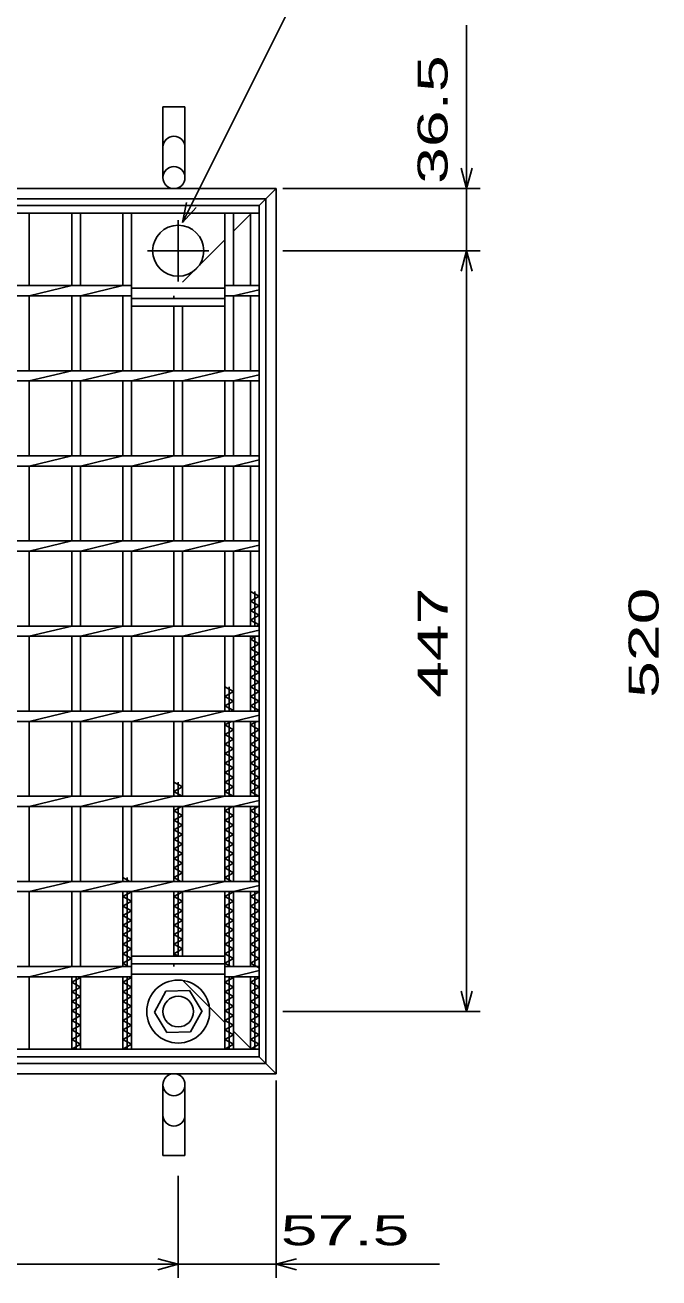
# Model space of a CAD drawing. Units: millimetres, scale not verified. Extents: x -1456 to 1385, y -1026 to 843.
# Drawn here: x -568 to -195, y -262 to 475 of the extents above; entities that cross this region are included whole.
import ezdxf
from ezdxf.enums import TextEntityAlignment as Align

# ---------------------------------------------------------------- set-up
doc = ezdxf.new("R2010")
doc.units = ezdxf.units.MM
doc.header["$LTSCALE"] = 8
doc.linetypes.add('CHAIN', pattern=[18.5, 12, -1.5, 3.5, -1.5])
doc.linetypes.add('DASHED', pattern=[7.5, 6, -1.5])
for name, color, linetype, lineweight in [('16', 3, 'Continuous', 25), ('19', 6, 'Continuous', 25), ('22', 4, 'Continuous', 25)]:
    doc.layers.add(name, color=color, linetype=linetype, lineweight=lineweight)
doc.styles.add('ベクトル', font='')
doc.styles.get('ベクトル').set_extended_font_data('ベクトル')

msp = doc.modelspace()

# ---------------------------------------------------------------- linework, layer by layer
at = {"layer": '16'}
for p, q in [((-930, 368.5), (-430, 368.5)), ((-430, 368.5), (-430, 364)), ((-430, 364), (-930, 364)), ((-570, 364), (-565, 364)), ((-565, 321.5), (-565, 364)), ((-540, 321.5), (-540, 364)), ((-540, 364), (-535, 364)), ((-535, 321.5), (-535, 364)), ((-510, 321.5), (-510, 364)), ((-510, 364), (-505, 364)), ((-505, 321.5), (-505, 364)), ((-480, 364), (-475, 364)), ((-450, 321.5), (-450, 364)), ((-450, 364), (-445, 364)), ((-445, 321.5), (-445, 364)), ((-435, 321.5), (-435, 364)), ((-435, 364), (-430, 364)), ((-430, -127), (-430, 364)), ((-840, 321.5), (-505, 321.5)), ((-565, 315.5), (-540, 321.5)), ((-535, 315.5), (-510, 321.5)), ((-505, 321.5), (-505, 315.5)), ((-505, 320), (-450, 320)), ((-450, 321.5), (-430, 321.5)), ((-450, 321.5), (-450, 315.5)), ((-445, 315.5), (-430, 319.1)), ((-430, 315.5), (-430, 321.5)), ((-840, 315.5), (-505, 315.5)), ((-565, 271.5), (-565, 315.5)), ((-540, 271.5), (-540, 315.5)), ((-535, 271.5), (-535, 315.5)), ((-510, 271.5), (-510, 315.5)), ((-505, 271.5), (-505, 315.5)), ((-505, 314), (-450, 314)), ((-505, 309.5), (-505, 314)), ((-505, 309.5), (-450, 309.5)), ((-480, 271.5), (-480, 309.5)), ((-475, 271.5), (-475, 309.5)), ((-450, 315.5), (-430, 315.5)), ((-450, 271.5), (-450, 315.5)), ((-450, 309.5), (-450, 314)), ((-445, 271.5), (-445, 315.5)), ((-435, 271.5), (-435, 315.5)), ((-930, 271.5), (-430, 271.5)), ((-930, 265.5), (-430, 265.5)), ((-565, 265.5), (-540, 271.5)), ((-565, 221.5), (-565, 265.5)), ((-540, 221.5), (-540, 265.5)), ((-535, 265.5), (-510, 271.5)), ((-535, 221.5), (-535, 265.5)), ((-510, 221.5), (-510, 265.5)), ((-505, 265.5), (-480, 271.5)), ((-505, 221.5), (-505, 265.5)), ((-480, 221.5), (-480, 265.5)), ((-475, 265.5), (-450, 271.5)), ((-475, 221.5), (-475, 265.5)), ((-450, 221.5), (-450, 265.5)), ((-445, 265.5), (-430, 269.1)), ((-445, 221.5), (-445, 265.5)), ((-435, 221.5), (-435, 265.5)), ((-430, 265.5), (-430, 271.5)), ((-930, 221.5), (-430, 221.5)), ((-565, 215.5), (-540, 221.5)), ((-535, 215.5), (-510, 221.5)), ((-505, 215.5), (-480, 221.5)), ((-475, 215.5), (-450, 221.5)), ((-430, 215.5), (-430, 221.5)), ((-930, 215.5), (-430, 215.5)), ((-565, 171.5), (-565, 215.5)), ((-540, 171.5), (-540, 215.5)), ((-535, 171.5), (-535, 215.5)), ((-510, 171.5), (-510, 215.5)), ((-505, 171.5), (-505, 215.5)), ((-480, 171.5), (-480, 215.5)), ((-475, 171.5), (-475, 215.5)), ((-450, 171.5), (-450, 215.5)), ((-445, 215.5), (-430, 219.1)), ((-445, 171.5), (-445, 215.5)), ((-435, 171.5), (-435, 215.5)), ((-930, 171.5), (-430, 171.5)), ((-565, 165.5), (-540, 171.5)), ((-535, 165.5), (-510, 171.5)), ((-505, 165.5), (-480, 171.5)), ((-475, 165.5), (-450, 171.5)), ((-430, 165.5), (-430, 171.5)), ((-930, 165.5), (-430, 165.5)), ((-565, 121.5), (-565, 165.5)), ((-540, 121.5), (-540, 165.5)), ((-535, 121.5), (-535, 165.5)), ((-510, 121.5), (-510, 165.5)), ((-505, 121.5), (-505, 165.5)), ((-480, 121.5), (-480, 165.5)), ((-475, 121.5), (-475, 165.5)), ((-450, 121.5), (-450, 165.5)), ((-445, 165.5), (-430, 169.1)), ((-445, 121.5), (-445, 165.5)), ((-435, 121.5), (-435, 165.5)), ((-430, 139), (-435, 141.8)), ((-432.5, 121.5), (-432.5, 141.8)), ((-435, 136.2), (-430, 139)), ((-430, 133.4), (-435, 136.2)), ((-435, 130.6), (-430, 133.4)), ((-430, 127.8), (-435, 130.6)), ((-435, 125), (-430, 127.8)), ((-930, 121.5), (-430, 121.5)), ((-565, 115.5), (-540, 121.5)), ((-535, 115.5), (-510, 121.5)), ((-505, 115.5), (-480, 121.5)), ((-475, 115.5), (-450, 121.5)), ((-445, 115.5), (-430, 119.1)), ((-430, 122.2), (-435, 125)), ((-431.25, 121.5), (-430, 122.2)), ((-430, 115.5), (-430, 121.5)), ((-930, 115.5), (-430, 115.5)), ((-565, 71.5), (-565, 115.5)), ((-540, 71.5), (-540, 115.5)), ((-535, 71.5), (-535, 115.5)), ((-510, 71.5), (-510, 115.5)), ((-505, 71.5), (-505, 115.5)), ((-480, 71.5), (-480, 115.5)), ((-475, 71.5), (-475, 115.5)), ((-450, 71.5), (-450, 115.5)), ((-445, 71.5), (-445, 115.5)), ((-435, 71.5), (-435, 115.5)), ((-435, 113.8), (-431.964, 115.5)), ((-430, 111), (-435, 113.8)), ((-435, 108.2), (-430, 111)), ((-432.5, 71.5), (-432.5, 115.5)), ((-430, 105.4), (-435, 108.2)), ((-435, 102.6), (-430, 105.4)), ((-430, 99.8), (-435, 102.6)), ((-435, 97), (-430, 99.8)), ((-430, 94.2), (-435, 97)), ((-435, 91.4), (-430, 94.2)), ((-430, 88.6), (-435, 91.4)), ((-435, 85.8), (-430, 88.6)), ((-445, 83), (-450, 85.8)), ((-450, 80.2), (-445, 83)), ((-447.5, 71.5), (-447.5, 85.8)), ((-430, 83), (-435, 85.8)), ((-435, 80.2), (-430, 83)), ((-445, 77.4), (-450, 80.2)), ((-450, 74.6), (-445, 77.4)), ((-445, 71.8), (-450, 74.6)), ((-430, 77.4), (-435, 80.2)), ((-435, 74.6), (-430, 77.4)), ((-430, 71.8), (-435, 74.6)), ((-930, 71.5), (-430, 71.5)), ((-565, 65.5), (-540, 71.5)), ((-535, 65.5), (-510, 71.5)), ((-505, 65.5), (-480, 71.5)), ((-475, 65.5), (-450, 71.5)), ((-445.536, 71.5), (-445, 71.8)), ((-445, 65.5), (-430, 69.1)), ((-430.536, 71.5), (-430, 71.8)), ((-430, 65.5), (-430, 71.5)), ((-930, 65.5), (-430, 65.5)), ((-565, 21.5), (-565, 65.5)), ((-540, 21.5), (-540, 65.5)), ((-535, 21.5), (-535, 65.5)), ((-510, 21.5), (-510, 65.5)), ((-505, 21.5), (-505, 65.5)), ((-480, 21.5), (-480, 65.5)), ((-475, 21.5), (-475, 65.5)), ((-450, 21.5), (-450, 65.5)), ((-450, 63.4), (-446.25, 65.5)), ((-445, 60.6), (-450, 63.4)), ((-450, 57.8), (-445, 60.6)), ((-447.5, 21.5), (-447.5, 65.5)), ((-445, 21.5), (-445, 65.5)), ((-435, 21.5), (-435, 65.5)), ((-435, 63.4), (-431.25, 65.5)), ((-430, 60.6), (-435, 63.4)), ((-435, 57.8), (-430, 60.6)), ((-432.5, 21.5), (-432.5, 65.5)), ((-445, 55), (-450, 57.8)), ((-450, 52.2), (-445, 55)), ((-445, 49.4), (-450, 52.2)), ((-430, 55), (-435, 57.8)), ((-435, 52.2), (-430, 55)), ((-430, 49.4), (-435, 52.2)), ((-450, 46.6), (-445, 49.4)), ((-445, 43.8), (-450, 46.6)), ((-435, 46.6), (-430, 49.4)), ((-430, 43.8), (-435, 46.6)), ((-450, 41), (-445, 43.8)), ((-445, 38.2), (-450, 41)), ((-450, 35.4), (-445, 38.2)), ((-435, 41), (-430, 43.8)), ((-430, 38.2), (-435, 41)), ((-435, 35.4), (-430, 38.2)), ((-475, 27), (-480, 29.8)), ((-477.5, 21.5), (-477.5, 29.8)), ((-445, 32.6), (-450, 35.4)), ((-450, 29.8), (-445, 32.6)), ((-445, 27), (-450, 29.8)), ((-430, 32.6), (-435, 35.4)), ((-435, 29.8), (-430, 32.6)), ((-430, 27), (-435, 29.8)), ((-480, 24.2), (-475, 27)), ((-475.179, 21.5), (-480, 24.2)), ((-450, 24.2), (-445, 27)), ((-445.179, 21.5), (-450, 24.2)), ((-435, 24.2), (-430, 27)), ((-430, 21.4), (-435, 24.2)), ((-930, 21.5), (-430, 21.5)), ((-930, 15.5), (-430, 15.5)), ((-565, 15.5), (-540, 21.5)), ((-565, -28.5), (-565, 15.5)), ((-540, -28.5), (-540, 15.5)), ((-535, 15.5), (-510, 21.5)), ((-535, -28.5), (-535, 15.5)), ((-510, -28.5), (-510, 15.5)), ((-505, 15.5), (-480, 21.5)), ((-505, -28.5), (-505, 15.5)), ((-480, -28.5), (-480, 15.5)), ((-480, 13), (-475.536, 15.5)), ((-477.5, -28.5), (-477.5, 15.5)), ((-475, 15.5), (-450, 21.5)), ((-475, -28.5), (-475, 15.5)), ((-450, -28.5), (-450, 15.5)), ((-450, 13), (-445.536, 15.5)), ((-447.5, -28.5), (-447.5, 15.5)), ((-445, 15.5), (-430, 19.1)), ((-445, -28.5), (-445, 15.5)), ((-435, -28.5), (-435, 15.5)), ((-435, 13), (-430.536, 15.5)), ((-432.5, -28.5), (-432.5, 15.5)), ((-430, 15.5), (-430, 21.5)), ((-475, 10.2), (-480, 13)), ((-480, 7.4), (-475, 10.2)), ((-475, 4.6), (-480, 7.4)), ((-445, 10.2), (-450, 13)), ((-450, 7.4), (-445, 10.2)), ((-445, 4.6), (-450, 7.4)), ((-430, 10.2), (-435, 13)), ((-435, 7.4), (-430, 10.2)), ((-430, 4.6), (-435, 7.4)), ((-480, 1.8), (-475, 4.6)), ((-475, -1), (-480, 1.8)), ((-450, 1.8), (-445, 4.6)), ((-445, -1), (-450, 1.8)), ((-435, 1.8), (-430, 4.6)), ((-430, -1), (-435, 1.8)), ((-480, -3.8), (-475, -1)), ((-475, -6.6), (-480, -3.8)), ((-480, -9.4), (-475, -6.6)), ((-450, -3.8), (-445, -1)), ((-445, -6.6), (-450, -3.8)), ((-450, -9.4), (-445, -6.6)), ((-435, -3.8), (-430, -1)), ((-430, -6.6), (-435, -3.8)), ((-435, -9.4), (-430, -6.6)), ((-475, -12.2), (-480, -9.4)), ((-480, -15), (-475, -12.2)), ((-445, -12.2), (-450, -9.4)), ((-450, -15), (-445, -12.2)), ((-430, -12.2), (-435, -9.4)), ((-435, -15), (-430, -12.2)), ((-475, -17.8), (-480, -15)), ((-480, -20.6), (-475, -17.8)), ((-475, -23.4), (-480, -20.6)), ((-445, -17.8), (-450, -15)), ((-450, -20.6), (-445, -17.8)), ((-445, -23.4), (-450, -20.6)), ((-430, -17.8), (-435, -15)), ((-435, -20.6), (-430, -17.8)), ((-430, -23.4), (-435, -20.6)), ((-930, -28.5), (-430, -28.5)), ((-565, -34.5), (-540, -28.5)), ((-535, -34.5), (-510, -28.5)), ((-505.893, -28.5), (-510, -26.2)), ((-507.5, -28.5), (-507.5, -26.2)), ((-505, -34.5), (-480, -28.5)), ((-480, -26.2), (-475, -23.4)), ((-475.893, -28.5), (-480, -26.2)), ((-475, -34.5), (-450, -28.5)), ((-450, -26.2), (-445, -23.4)), ((-445.893, -28.5), (-450, -26.2)), ((-435, -26.2), (-430, -23.4)), ((-430, -29), (-435, -26.2)), ((-430, -34.5), (-430, -28.5)), ((-930, -34.5), (-430, -34.5)), ((-565, -78.5), (-565, -34.5)), ((-540, -78.5), (-540, -34.5)), ((-535, -78.5), (-535, -34.5)), ((-510, -78.5), (-510, -34.5)), ((-510, -37.4), (-505, -34.6)), ((-507.5, -78.5), (-507.5, -34.5)), ((-505, -34.6), (-505.179, -34.5)), ((-505, -78.5), (-505, -34.5)), ((-480, -72.5), (-480, -34.5)), ((-480, -37.4), (-475, -34.6)), ((-477.5, -72.5), (-477.5, -34.5)), ((-475, -34.6), (-475.179, -34.5)), ((-475, -72.5), (-475, -34.5)), ((-450, -78.5), (-450, -34.5)), ((-450, -37.4), (-445, -34.6)), ((-447.5, -78.5), (-447.5, -34.5)), ((-445, -34.6), (-445.179, -34.5)), ((-445, -34.5), (-430, -30.9)), ((-445, -78.5), (-445, -34.5)), ((-435, -78.5), (-435, -34.5)), ((-435, -37.4), (-430, -34.6)), ((-432.5, -78.5), (-432.5, -34.5)), ((-430, -34.6), (-430.179, -34.5)), ((-505, -40.2), (-510, -37.4)), ((-510, -43), (-505, -40.2)), ((-505, -45.8), (-510, -43)), ((-475, -40.2), (-480, -37.4)), ((-480, -43), (-475, -40.2)), ((-475, -45.8), (-480, -43)), ((-445, -40.2), (-450, -37.4)), ((-450, -43), (-445, -40.2)), ((-445, -45.8), (-450, -43)), ((-430, -40.2), (-435, -37.4)), ((-435, -43), (-430, -40.2)), ((-430, -45.8), (-435, -43)), ((-510, -48.6), (-505, -45.8)), ((-505, -51.4), (-510, -48.6)), ((-510, -54.2), (-505, -51.4)), ((-480, -48.6), (-475, -45.8)), ((-475, -51.4), (-480, -48.6)), ((-480, -54.2), (-475, -51.4)), ((-450, -48.6), (-445, -45.8)), ((-445, -51.4), (-450, -48.6)), ((-450, -54.2), (-445, -51.4)), ((-435, -48.6), (-430, -45.8)), ((-430, -51.4), (-435, -48.6)), ((-435, -54.2), (-430, -51.4)), ((-505, -57), (-510, -54.2)), ((-510, -59.8), (-505, -57)), ((-475, -57), (-480, -54.2)), ((-480, -59.8), (-475, -57)), ((-445, -57), (-450, -54.2)), ((-450, -59.8), (-445, -57)), ((-430, -57), (-435, -54.2)), ((-435, -59.8), (-430, -57)), ((-505, -62.6), (-510, -59.8)), ((-510, -65.4), (-505, -62.6)), ((-505, -68.2), (-510, -65.4)), ((-475, -62.6), (-480, -59.8)), ((-480, -65.4), (-475, -62.6)), ((-475, -68.2), (-480, -65.4)), ((-445, -62.6), (-450, -59.8)), ((-450, -65.4), (-445, -62.6)), ((-445, -68.2), (-450, -65.4)), ((-430, -62.6), (-435, -59.8)), ((-435, -65.4), (-430, -62.6)), ((-430, -68.2), (-435, -65.4)), ((-510, -71), (-505, -68.2)), ((-505, -73.8), (-510, -71)), ((-505, -72.5), (-450, -72.5)), ((-505, -77), (-505, -72.5)), ((-480, -71), (-475, -68.2)), ((-477.321, -72.5), (-480, -71)), ((-450, -71), (-445, -68.2)), ((-445, -73.8), (-450, -71)), ((-450, -77), (-450, -72.5)), ((-435, -71), (-430, -68.2)), ((-430, -73.8), (-435, -71)), ((-840, -78.5), (-505, -78.5)), ((-565, -84.5), (-540, -78.5)), ((-535, -84.5), (-510, -78.5)), ((-510, -76.6), (-505, -73.8)), ((-506.607, -78.5), (-510, -76.6)), ((-505, -77), (-450, -77)), ((-505, -78.5), (-505, -84.5)), ((-450, -76.6), (-445, -73.8)), ((-446.607, -78.5), (-450, -76.6)), ((-450, -78.5), (-430, -78.5)), ((-450, -78.5), (-450, -84.5)), ((-445, -84.5), (-430, -80.9)), ((-435, -76.6), (-430, -73.8)), ((-430, -79.4), (-435, -76.6)), ((-430, -84.5), (-430, -78.5)), ((-840, -84.5), (-505, -84.5)), ((-565, -127), (-565, -84.5)), ((-540, -127), (-540, -84.5)), ((-540, -87.8), (-535, -85)), ((-535, -90.6), (-540, -87.8)), ((-537.5, -127), (-537.5, -84.5)), ((-535, -85), (-535.893, -84.5)), ((-535, -127), (-535, -84.5)), ((-510, -127), (-510, -84.5)), ((-510, -87.8), (-505, -85)), ((-505, -90.6), (-510, -87.8)), ((-507.5, -127), (-507.5, -84.5)), ((-505, -85), (-505.893, -84.5)), ((-505, -83), (-450, -83)), ((-505, -127), (-505, -84.5)), ((-450, -84.5), (-430, -84.5)), ((-450, -127), (-450, -84.5)), ((-450, -87.8), (-445, -85)), ((-445, -90.6), (-450, -87.8)), ((-447.5, -127), (-447.5, -84.5)), ((-445, -85), (-445.893, -84.5)), ((-445, -127), (-445, -84.5)), ((-435, -127), (-435, -84.5)), ((-435, -87.8), (-430, -85)), ((-430, -90.6), (-435, -87.8)), ((-432.5, -127), (-432.5, -84.5)), ((-430, -85), (-430.893, -84.5)), ((-540, -93.4), (-535, -90.6)), ((-535, -96.2), (-540, -93.4)), ((-510, -93.4), (-505, -90.6)), ((-505, -96.2), (-510, -93.4)), ((-484.794, -93.05), (-491.496, -105.342)), ((-470.798, -92.708), (-484.794, -93.05)), ((-463.5, -105), (-470.798, -92.708)), ((-450, -93.4), (-445, -90.6)), ((-445, -96.2), (-450, -93.4)), ((-435, -93.4), (-430, -90.6)), ((-430, -96.2), (-435, -93.4)), ((-540, -99), (-535, -96.2)), ((-535, -101.8), (-540, -99)), ((-540, -104.6), (-535, -101.8)), ((-510, -99), (-505, -96.2)), ((-505, -101.8), (-510, -99)), ((-510, -104.6), (-505, -101.8)), ((-450, -99), (-445, -96.2)), ((-445, -101.8), (-450, -99)), ((-450, -104.6), (-445, -101.8)), ((-435, -99), (-430, -96.2)), ((-430, -101.8), (-435, -99)), ((-435, -104.6), (-430, -101.8)), ((-535, -107.4), (-540, -104.6)), ((-540, -110.2), (-535, -107.4)), ((-535, -113), (-540, -110.2)), ((-505, -107.4), (-510, -104.6)), ((-510, -110.2), (-505, -107.4)), ((-505, -113), (-510, -110.2)), ((-491.496, -105.342), (-484.202, -117.292)), ((-470.206, -116.95), (-463.504, -104.658)), ((-445, -107.4), (-450, -104.6)), ((-450, -110.2), (-445, -107.4)), ((-445, -113), (-450, -110.2)), ((-430, -107.4), (-435, -104.6)), ((-435, -110.2), (-430, -107.4)), ((-430, -113), (-435, -110.2)), ((-540, -115.8), (-535, -113)), ((-535, -118.6), (-540, -115.8)), ((-510, -115.8), (-505, -113)), ((-505, -118.6), (-510, -115.8)), ((-484.202, -117.292), (-470.206, -116.95)), ((-450, -115.8), (-445, -113)), ((-445, -118.6), (-450, -115.8)), ((-435, -115.8), (-430, -113)), ((-430, -118.6), (-435, -115.8)), ((-540, -121.4), (-535, -118.6)), ((-535, -124.2), (-540, -121.4)), ((-540, -127), (-535, -124.2)), ((-510, -121.4), (-505, -118.6)), ((-505, -124.2), (-510, -121.4)), ((-510, -127), (-505, -124.2)), ((-450, -121.4), (-445, -118.6)), ((-445, -124.2), (-450, -121.4)), ((-450, -127), (-445, -124.2)), ((-435, -121.4), (-430, -118.6)), ((-430, -124.2), (-435, -121.4)), ((-435, -127), (-430, -124.2)), ((-930, -127), (-430, -127)), ((-430, -131.5), (-930, -131.5)), ((-570, -127), (-565, -127)), ((-540, -127), (-535, -127)), ((-510, -127), (-505, -127)), ((-480, -127), (-475, -127)), ((-450, -127), (-445, -127)), ((-435, -127), (-430, -127)), ((-430, -127), (-430, -131.5))]:
    msp.add_line(p, q, dxfattribs=at)
at = {"layer": '16', "linetype": 'CHAIN'}
for p, q in [((-477.5, 324), (-477.5, 360)), ((-495.5, 342), (-459.5, 342))]:
    msp.add_line(p, q, dxfattribs=at)
at = {"layer": '16'}
for radius in [18.5, 9]:
    msp.add_circle((-477.5, -105), radius, dxfattribs=at)
for start, end in [(90, 270), (270, 90)]:
    msp.add_arc((-477.5, 342), 15, start, end, dxfattribs=at)
at = {"layer": '19'}
for p, q in [((-486.5, 385), (-486.5, 426.62)), ((-486.5, 426.62), (-473.5, 426.62)), ((-473.5, 426.62), (-473.5, 385)), ((-940, 378.5), (-420, 378.5)), ((-420, -141.5), (-420, 378.5)), ((-934, 372.5), (-426, 372.5)), ((-426, -135.5), (-426, 372.5)), ((-934, -135.5), (-426, -135.5)), ((-940, -141.5), (-420, -141.5)), ((-486.5, -148), (-486.5, -189.62)), ((-473.5, -189.62), (-473.5, -148)), ((-486.5, -189.62), (-473.5, -189.62))]:
    msp.add_line(p, q, dxfattribs=at)
at = {"layer": '19', "linetype": 'DASHED'}
for p, q in [((-430, 368.5), (-420, 378.5)), ((-445, 353.5), (-435, 363.5)), ((-475, 323.5), (-450, 348.5)), ((-480, 314), (-480, 315.5)), ((-480, -78.5), (-480, -77)), ((-450, -111.5), (-475, -86.5)), ((-435, -126.5), (-445, -116.5)), ((-420, -141.5), (-430, -131.5))]:
    msp.add_line(p, q, dxfattribs=at)
at = {"layer": '19'}
for centre in [(-480, 385), (-480, -148)]:
    msp.add_circle(centre, 6.5, dxfattribs=at)
for centre, start, end in [((-480, 402.84), 0, 180), ((-480, -165.84), 180, 0)]:
    msp.add_arc(centre, 6.5, start, end, dxfattribs=at)
at = {"layer": '22'}
for p, q in [((-475, 358.6), (-411, 486.6)), ((-308, 378.5), (-308, 474.5)), ((-308, 378.5), (-311.2, 390.5)), ((-308, 378.5), (-304.8, 390.5)), ((-416, 378.5), (-300, 378.5)), ((-308, 342), (-308, 378.5)), ((-475, 358.6), (-472.6, 370.28)), ((-475, 358.6), (-467, 367.4)), ((-416, 342), (-300, 342)), ((-311.2, 330), (-308, 342)), ((-304.8, 330), (-308, 342)), ((-308, -105), (-308, 342)), ((-308, -105), (-311.2, -93)), ((-308, -105), (-304.8, -93)), ((-416, -105), (-300, -105)), ((-420, -261.5), (-420, -145.5)), ((-477.5, -261.5), (-477.5, -201.496)), ((-867.5, -253.5), (-477.5, -253.5)), ((-477.5, -253.5), (-489.5, -250.3)), ((-489.5, -256.7), (-477.5, -253.5)), ((-477.5, -253.5), (-420, -253.5)), ((-420, -253.5), (-408, -250.3)), ((-408, -256.7), (-420, -253.5)), ((-420, -253.5), (-324, -253.5))]:
    msp.add_line(p, q, dxfattribs=at)

# ---------------------------------------------------------------- texts
at = {"layer": '22', "color": 2, "style": 'ベクトル', "width": 1.65}
for s, p in [(' 36.5 ', (-328, 370.5)), (' 447 ', (-328, 68.5)), (' 520 ', (-204, 68.5))]:
    msp.add_text(s, height=17.6, rotation=90, dxfattribs=at).set_placement(p, align=Align.MIDDLE_LEFT)
msp.add_text(' 57.5 ', height=17.6, dxfattribs=at).set_placement((-428, -233.5), align=Align.MIDDLE_LEFT)

doc.saveas('drawing.dxf')
